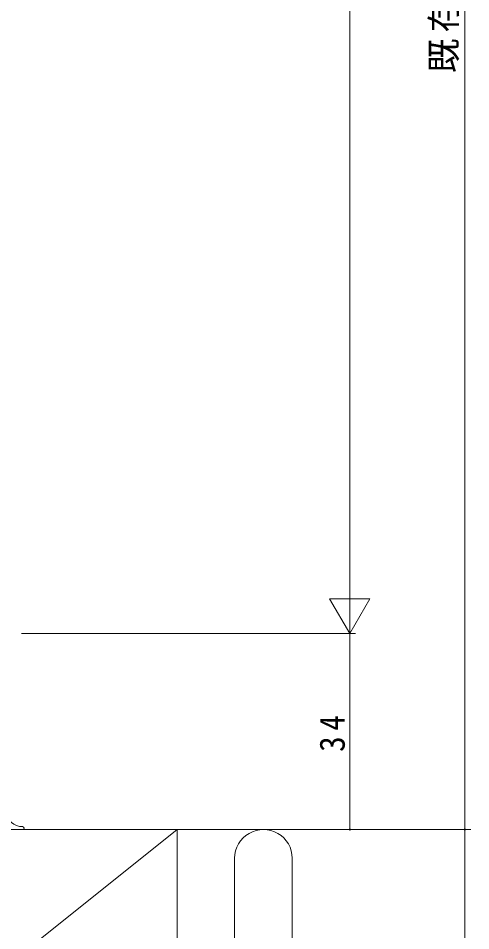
# Model space of a CAD drawing. Units: millimetres, scale not verified. Extents: x -594 to 539, y -420 to 386.
# Drawn here: x -304.6 to -226, y -180.6 to -22.2 of the extents above; entities that cross this region are included whole.
import ezdxf

# ---------------------------------------------------------------- set-up
doc = ezdxf.new("R2010")
doc.units = ezdxf.units.MM
doc.header["$LTSCALE"] = 2
for name, color, linetype, lineweight in [('0-5_YSS_K', 3, 'Continuous', 9), ('0-6_YKK_13', 4, 'Continuous', 9), ('0-7_YKK_D', 6, 'Continuous', 9)]:
    doc.layers.add(name, color=color, linetype=linetype, lineweight=lineweight)
doc.styles.add('ＭＳ ゴシック', font='')
doc.styles.get('ＭＳ ゴシック').set_extended_font_data('MS Gothic')

msp = doc.modelspace()

# ---------------------------------------------------------------- linework, layer by layer
at = {"layer": '0-5_YSS_K'}
for p, q in [((-326.994, -203), (-276.996, -163.002)), ((-306.994, -163), (-251.994, -163)), ((-276.997, -208), (-276.996, -163)), ((-276.996, -203), (-276.996, -163)), ((-266.996, -168), (-266.997, -208)), ((-256.997, -208), (-256.996, -168))]:
    msp.add_line(p, q, dxfattribs=at)
msp.add_arc((-261.996, -168), 5, 359.9998, 179.99985, dxfattribs=at)
at = {"layer": '0-6_YKK_13'}
msp.add_line((-304.572, -163), (-303.794, -163), dxfattribs=at)
for centre, radius, start, end in [((-303.814, -159.475), 3.026, 189.9991, 269.99998), ((-303.814, -162.751), 0.25, 274.56227, 90)]:
    msp.add_arc(centre, radius, start, end, dxfattribs=at)
at = {"layer": '0-7_YKK_D'}
for p, q in [((-226.997, 130.973), (-226.997, -163)), ((-246.997, 103.973), (-246.997, -122)), ((-246.997, -129), (-246.997, -116.876)), ((-243.497, -122.938), (-250.497, -122.938)), ((-246.997, -129), (-250.497, -122.938)), ((-246.997, -129), (-243.497, -122.938)), ((-303.997, -129), (-245.997, -129)), ((-303.997, -129), (-245.997, -129)), ((-246.997, -129), (-246.997, -163)), ((-303.997, -163), (-245.997, -163)), ((-283.997, -163), (-225.997, -163)), ((-283.997, -163), (-225.997, -163)), ((-226.997, -163), (-226.997, -224.002))]:
    msp.add_line(p, q, dxfattribs=at)
for centre, start, end in [((-246.997, -163), 90, 270), ((-246.997, -163), 270, 90), ((-226.997, -163), 90, 270), ((-226.997, -163), 90, 270), ((-226.997, -163), 270, 90), ((-226.997, -163), 270, 90)]:
    msp.add_arc(centre, 0.106, start, end, dxfattribs=at)

# ---------------------------------------------------------------- texts
at = {"layer": '0-7_YKK_D', "color": 7, "char_height": 4.399, "attachment_point": 7, "rotation": 90, "style": 'ＭＳ ゴシック'}
for s, insert in [('\\T1.18;既存枠H寸法', (-227.997, -31.694)), ('\\T1.36;\\W0.9;34', (-247.797, -149.52))]:
    msp.add_mtext(s, dxfattribs=dict(at, insert=insert))

doc.saveas('drawing.dxf')
